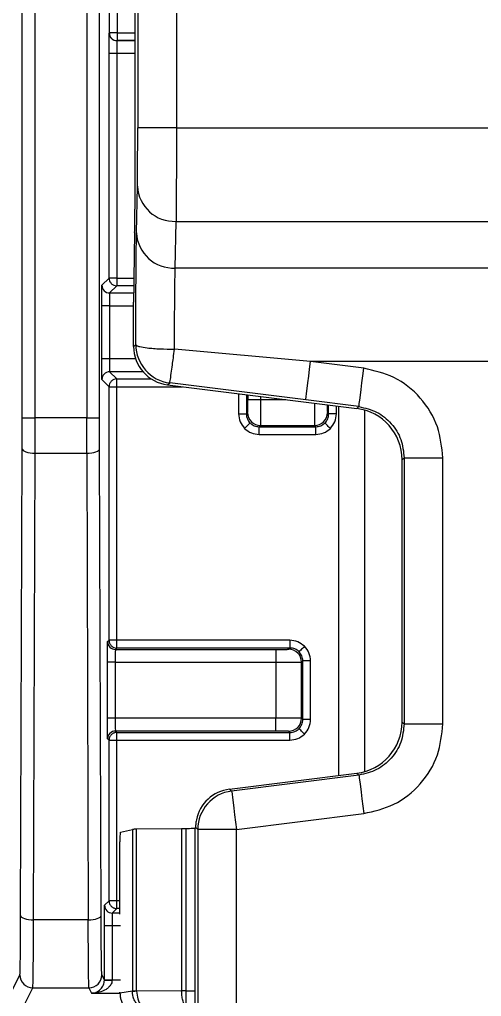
# Model space of a CAD drawing. Header units: inches. Extents: x 897.4 to 914.4, y -8.5 to 2.5.
# Drawn here: x 908.061 to 908.413, y -2.115 to -1.369 of the extents above; entities that cross this region are included whole.
import ezdxf

# ---------------------------------------------------------------- set-up
doc = ezdxf.new("R2010")
doc.units = ezdxf.units.IN
doc.header["$LTSCALE"] = 4
doc.header["$MEASUREMENT"] = 0
doc.layers.get('0').update_dxf_attribs({"linetype": 'CONTINUOUS'})

msp = doc.modelspace()

# ---------------------------------------------------------------- linework, layer by layer
for p, q in [((908.15107, -0.59982), (908.15107, -1.45201)), ((908.1806, -0.60084), (908.1806, -1.45201)), ((908.14884, -0.97835), (908.14884, -1.51413)), ((908.12943, -1.37958), (908.12943, -1.03558)), ((908.13533, -1.03558), (908.13533, -1.37958)), ((908.06294, -1.67334), (908.06294, -1.0557)), ((908.07278, -1.67334), (908.07278, -1.0557)), ((908.11216, -1.0557), (908.11216, -1.67334)), ((908.12201, -1.67334), (908.12201, -1.0557)), ((908.12934, -1.37967), (908.12943, -1.37958)), ((908.13533, -1.37958), (908.12943, -1.37958)), ((908.13533, -1.38549), (908.13525, -1.38557)), ((908.14884, -1.38557), (908.13525, -1.38557)), ((908.13533, -1.37958), (908.13533, -1.38549)), ((908.13533, -1.37958), (908.14884, -1.37958)), ((908.14884, -1.38549), (908.13533, -1.38549)), ((908.12921, -1.56661), (908.12921, -1.39541)), ((908.13511, -1.39541), (908.12921, -1.39541)), ((908.13511, -1.39541), (908.13511, -1.56661)), ((908.14884, -1.39541), (908.13511, -1.39541)), ((908.1806, -1.45201), (908.15107, -1.45201)), ((908.1806, -1.45201), (908.62976, -1.45201)), ((908.15016, -1.53223), (908.15083, -1.49661)), ((908.17969, -1.55899), (908.18035, -1.52337)), ((908.18035, -1.52337), (908.62932, -1.52337)), ((908.14874, -1.53197), (908.14808, -1.56726)), ((908.62865, -1.55899), (908.17969, -1.55899)), ((908.12372, -1.5721), (908.12921, -1.56661)), ((908.13511, -1.56661), (908.12921, -1.56661)), ((908.13511, -1.57252), (908.12963, -1.578)), ((908.13511, -1.56661), (908.13511, -1.57252)), ((908.13511, -1.56661), (908.14809, -1.56661)), ((908.14802, -1.57252), (908.13511, -1.57252)), ((908.12963, -1.578), (908.14799, -1.578)), ((908.14798, -1.61882), (908.14798, -1.58511)), ((908.12359, -1.6283), (908.12359, -1.58785)), ((908.12949, -1.58785), (908.12359, -1.58785)), ((908.12949, -1.58785), (908.12949, -1.6283)), ((908.12949, -1.58785), (908.14798, -1.58785)), ((908.14798, -1.61882), (908.14962, -1.61738)), ((908.28293, -1.63036), (908.17915, -1.62092)), ((908.12949, -1.6283), (908.12359, -1.6283)), ((908.14954, -1.6283), (908.12949, -1.6283)), ((908.6283, -1.63036), (908.28293, -1.63036)), ((908.32351, -1.63543), (908.28293, -1.63036)), ((908.15518, -1.63815), (908.12963, -1.63815)), ((908.12963, -1.63815), (908.13511, -1.64363)), ((908.12921, -1.64954), (908.12372, -1.64405)), ((908.13511, -1.64954), (908.13511, -1.64363)), ((908.13511, -1.64363), (908.16149, -1.64363)), ((908.17384, -1.64812), (908.17548, -1.64667)), ((908.27927, -1.65965), (908.17548, -1.64667)), ((908.12921, -1.84299), (908.12921, -1.64954)), ((908.12921, -1.64954), (908.13511, -1.64954)), ((908.13511, -1.84299), (908.13511, -1.64954)), ((908.13511, -1.64954), (908.18514, -1.64954)), ((908.17384, -1.64812), (908.31822, -1.66617)), ((908.22805, -1.6549), (908.22805, -1.67023)), ((908.23396, -1.65564), (908.23396, -1.67023)), ((908.23503, -1.65577), (908.23503, -1.65941)), ((908.23503, -1.65941), (908.24487, -1.65941)), ((908.24487, -1.657), (908.24487, -1.65941)), ((908.24487, -1.65941), (908.2641, -1.65941)), ((908.31985, -1.66473), (908.27927, -1.65965)), ((908.23396, -1.67023), (908.23494, -1.66925)), ((908.29577, -1.66925), (908.29675, -1.67023)), ((908.29675, -1.67023), (908.29675, -1.66349)), ((908.30266, -1.67023), (908.30266, -1.66422)), ((908.30426, -1.66443), (908.30426, -1.94621)), ((908.31822, -1.66617), (908.31985, -1.66473)), ((908.32434, -1.9432), (908.32434, -1.66744)), ((908.0629, -1.69688), (908.06294, -1.67334)), ((908.06294, -1.67334), (908.07278, -1.67334)), ((908.07274, -1.70024), (908.07278, -1.67334)), ((908.11216, -1.67334), (908.07278, -1.67334)), ((908.11216, -1.67334), (908.12201, -1.67334)), ((908.1122, -1.70024), (908.11216, -1.67334)), ((908.12204, -1.69688), (908.12201, -1.67334)), ((908.22805, -1.67023), (908.23396, -1.67023)), ((908.30266, -1.67023), (908.29675, -1.67023)), ((908.23267, -1.68136), (908.23684, -1.67719)), ((908.2438, -1.68007), (908.24478, -1.67909)), ((908.2438, -1.68007), (908.28691, -1.68007)), ((908.2438, -1.68598), (908.2438, -1.68007)), ((908.24478, -1.67909), (908.28593, -1.67909)), ((908.28593, -1.67909), (908.28691, -1.68007)), ((908.28691, -1.68598), (908.28691, -1.68007)), ((908.2438, -1.68598), (908.28691, -1.68598)), ((908.06177, -2.053), (908.0629, -1.69688)), ((908.12317, -2.053), (908.12204, -1.69688)), ((908.07161, -2.05636), (908.07274, -1.70024)), ((908.07274, -1.70024), (908.1122, -1.70024)), ((908.1122, -1.70024), (908.11333, -2.05636)), ((908.35434, -1.70379), (908.3527, -1.70523)), ((908.3527, -1.9054), (908.3527, -1.70523)), ((908.35434, -1.70379), (908.35434, -1.90685)), ((908.35434, -1.70379), (908.38386, -1.70379)), ((908.38386, -1.90685), (908.38386, -1.70379)), ((908.12814, -1.84406), (908.12921, -1.84299)), ((908.13511, -1.84299), (908.12921, -1.84299)), ((908.13511, -1.8489), (908.13511, -1.84299)), ((908.2672, -1.84299), (908.13511, -1.84299)), ((908.2672, -1.84299), (908.2672, -1.8489)), ((908.13511, -1.8489), (908.13405, -1.84996)), ((908.13405, -1.84996), (908.25638, -1.84996)), ((908.2672, -1.8489), (908.13511, -1.8489)), ((908.25638, -1.84996), (908.25638, -1.8598)), ((908.26622, -1.84988), (908.2672, -1.8489)), ((908.12801, -1.90241), (908.12801, -1.8598)), ((908.13391, -1.8598), (908.12801, -1.8598)), ((908.13391, -1.8598), (908.13391, -1.90241)), ((908.13391, -1.8598), (908.25638, -1.8598)), ((908.25638, -1.8598), (908.25638, -1.90241)), ((908.27606, -1.85972), (908.27704, -1.85874)), ((908.27606, -1.90249), (908.27606, -1.85972)), ((908.27704, -1.90347), (908.27704, -1.85874)), ((908.28295, -1.85874), (908.27704, -1.85874)), ((908.28295, -1.90347), (908.28295, -1.85874)), ((908.13391, -1.90241), (908.12801, -1.90241)), ((908.25638, -1.90241), (908.13391, -1.90241)), ((908.25638, -1.91225), (908.25638, -1.90241)), ((908.27704, -1.90347), (908.27606, -1.90249)), ((908.28295, -1.90347), (908.27704, -1.90347)), ((908.3527, -1.9054), (908.35434, -1.90685)), ((908.35434, -1.90685), (908.38386, -1.90685)), ((908.25638, -1.91225), (908.13405, -1.91225)), ((908.13405, -1.91225), (908.13511, -1.91332)), ((908.13511, -1.91332), (908.2672, -1.91332)), ((908.13511, -1.91922), (908.13511, -1.91332)), ((908.2672, -1.91332), (908.26622, -1.91233)), ((908.2672, -1.91922), (908.2672, -1.91332)), ((908.12921, -1.91922), (908.12814, -1.91815)), ((908.12921, -2.04181), (908.12921, -1.91922)), ((908.12921, -1.91922), (908.13511, -1.91922)), ((908.13511, -1.91922), (908.2672, -1.91922)), ((908.13511, -2.04181), (908.13511, -1.91922)), ((908.22109, -1.95661), (908.31822, -1.94447)), ((908.31985, -1.94591), (908.31822, -1.94447)), ((908.31985, -1.94591), (908.22272, -1.95805)), ((908.22109, -1.95661), (908.22272, -1.95805)), ((908.22638, -1.98735), (908.32351, -1.97521)), ((908.13807, -1.98954), (908.147, -1.98731)), ((908.147, -1.98731), (908.147, -2.11081)), ((908.18457, -1.98681), (908.15024, -1.98722)), ((908.15024, -2.11081), (908.15024, -1.98722)), ((908.18457, -1.98681), (908.18457, -2.11059)), ((908.18797, -2.11059), (908.18797, -1.98679)), ((908.19517, -1.98586), (908.19463, -1.98667)), ((908.19463, -1.98667), (908.19463, -2.11059)), ((908.19517, -1.98585), (908.19517, -1.98586)), ((908.19686, -1.98735), (908.19517, -1.98586)), ((908.22638, -1.98735), (908.19686, -1.98735)), ((908.19686, -1.98735), (908.19686, -2.48746)), ((908.22638, -2.48823), (908.22638, -1.98735)), ((908.13755, -2.05196), (908.13755, -1.99811)), ((908.12578, -2.04523), (908.12921, -2.04181)), ((908.13511, -2.04181), (908.12921, -2.04181)), ((908.13511, -2.04772), (908.13511, -2.04181)), ((908.13755, -2.04181), (908.13511, -2.04181)), ((908.13511, -2.04772), (908.13169, -2.05114)), ((908.13755, -2.04772), (908.13511, -2.04772)), ((908.11333, -2.05636), (908.07161, -2.05636)), ((908.13755, -2.05114), (908.13169, -2.05114)), ((908.12565, -2.10218), (908.12565, -2.06098)), ((908.13155, -2.06098), (908.12565, -2.06098)), ((908.13155, -2.06098), (908.13155, -2.10218)), ((908.13786, -2.06098), (908.13155, -2.06098)), ((908.05325, -2.11427), (908.06122, -2.09834)), ((908.12565, -2.10218), (908.12373, -2.09834)), ((908.06501, -2.12028), (908.07106, -2.10818)), ((908.07106, -2.10818), (908.11388, -2.10818)), ((908.11388, -2.10818), (908.11594, -2.1123)), ((908.12565, -2.10235), (908.12565, -2.10218)), ((908.12565, -2.10218), (908.13155, -2.10218)), ((908.13155, -2.10218), (908.13155, -2.10246)), ((908.13786, -2.10246), (908.13155, -2.10246)), ((908.11594, -2.1123), (908.13755, -2.1123)), ((908.147, -2.11081), (908.13755, -2.11228)), ((908.13755, -2.11228), (908.13755, -2.11148)), ((908.15024, -2.11081), (908.147, -2.11081)), ((908.18457, -2.11059), (908.15024, -2.11085)), ((908.15024, -2.11085), (908.15024, -2.11081))]:
    msp.add_line(p, q)
at = {"flags": 128}
for points in [[(908.27927, -1.65965), (908.27935, -1.65905), (908.27956, -1.65735), (908.2799, -1.65463), (908.28035, -1.65098), (908.28091, -1.64655), (908.28154, -1.64151), (908.28222, -1.63604), (908.28293, -1.63036)], [(908.31985, -1.66473), (908.31993, -1.66412), (908.32014, -1.66242), (908.32048, -1.6597), (908.32094, -1.65606), (908.32149, -1.65163), (908.32212, -1.64658), (908.3228, -1.64111), (908.32351, -1.63543)], [(908.29804, -1.68136), (908.29724, -1.68056), (908.29646, -1.67978), (908.29574, -1.67906), (908.29511, -1.67843), (908.29459, -1.67791), (908.2942, -1.67752), (908.29396, -1.67728), (908.29387, -1.67719)], [(908.0629, -1.69688), (908.0631, -1.69753), (908.06367, -1.69816), (908.06459, -1.69874), (908.06581, -1.69925), (908.0673, -1.69967), (908.06899, -1.69998), (908.07083, -1.70018), (908.07274, -1.70024)], [(908.1122, -1.70024), (908.11411, -1.70018), (908.11595, -1.69998), (908.11764, -1.69967), (908.11913, -1.69925), (908.12036, -1.69874), (908.12127, -1.69816), (908.12184, -1.69753), (908.12204, -1.69688)], [(908.27834, -1.8476), (908.27753, -1.84841), (908.27675, -1.84919), (908.27603, -1.84991), (908.2754, -1.85054), (908.27488, -1.85106), (908.27449, -1.85145), (908.27425, -1.85169), (908.27416, -1.85178)], [(908.27834, -1.91461), (908.27753, -1.9138), (908.27675, -1.91302), (908.27603, -1.9123), (908.2754, -1.91167), (908.27488, -1.91115), (908.27449, -1.91077), (908.27425, -1.91052), (908.27416, -1.91043)], [(908.31985, -1.94591), (908.31993, -1.94652), (908.32014, -1.94821), (908.32048, -1.95094), (908.32094, -1.95458), (908.32149, -1.95901), (908.32212, -1.96405), (908.3228, -1.96952), (908.32351, -1.97521)], [(908.22272, -1.95805), (908.2228, -1.95866), (908.22301, -1.96035), (908.22335, -1.96308), (908.22381, -1.96672), (908.22436, -1.97115), (908.22499, -1.9762), (908.22567, -1.98166), (908.22638, -1.98735)], [(908.06177, -2.053), (908.06197, -2.05365), (908.06254, -2.05428), (908.06346, -2.05486), (908.06468, -2.05537), (908.06617, -2.05578), (908.06786, -2.0561), (908.0697, -2.05629), (908.07161, -2.05636)], [(908.11333, -2.05636), (908.11524, -2.05629), (908.11708, -2.0561), (908.11877, -2.05578), (908.12026, -2.05537), (908.12149, -2.05486), (908.1224, -2.05428), (908.12297, -2.05365), (908.12317, -2.053)], [(908.12565, -2.10235), (908.12577, -2.10236), (908.12611, -2.10236), (908.12666, -2.10237), (908.1274, -2.10238), (908.12829, -2.1024), (908.1293, -2.10242), (908.13041, -2.10244), (908.13155, -2.10246)]]:
    msp.add_lwpolyline(points, dxfattribs=at)
for centre, radius, start, end in [((908.13525, -1.37967), 0.00591, 180.00507, 269.99493), ((908.17915, -1.49502), 0.02837, 183.19833, 272.42723), ((908.17848, -1.53065), 0.02837, 183.19867, 272.4269), ((908.12963, -1.5721), 0.00591, 180.00221, 269.99494), ((908.17915, -1.61737), 0.02953, 180.00339, 262.87156), ((908.12963, -1.64405), 0.00591, 90.00506, 179.99779), ((908.24478, -1.66925), 0.00984, 180.00523, 269.99477), ((908.28593, -1.66925), 0.00984, 270.00691, 359.99309), ((908.13405, -1.84406), 0.00591, 180.00221, 269.99494), ((908.26622, -1.85972), 0.00984, 0.00278, 89.99551), ((908.26622, -1.90249), 0.00984, 270.00109, 359.99891), ((908.13405, -1.91815), 0.00591, 90.00506, 179.99779), ((908.22639, -1.98735), 0.02953, 97.12878, 179.99628), ((908.13169, -2.04523), 0.00591, 180.00506, 269.99779), ((908.07106, -2.09834), 0.00984, 180.01232, 269.99451), ((908.11388, -2.09834), 0.00984, 270.00818, 359.98499), ((908.15372, -2.11083), 0.00673, 179.81049, 180.5677), ((908.15065, -2.23001), 0.11916, 90.19972, 91.75919)]:
    msp.add_arc(centre, radius, start, end)
for centre, major_axis, ratio, start_param, end_param in [((908.14867, -1.51413), (0, 0.01969), 0.008727, 3.577925, 4.712389), ((908.14815, -1.58511), (0, 0.01969), 0.008727, 0.436332, 1.570796), ((908.17751, -1.61882), (0.02214, 0.01954), 0.999932, 2.418406, 3.86478), ((908.31333, -1.70524), (-0.02952, -0.02606), 0.999932, 2.418406, 3.86478), ((908.31333, -1.9054), (-0.02952, 0.02606), 0.999932, 2.418406, 3.86478), ((908.22475, -1.98591), (0.02214, -0.01954), 0.999932, 2.418406, 3.661574)]:
    msp.add_ellipse(centre, major_axis=major_axis, ratio=ratio, start_param=start_param, end_param=end_param)
for points, knots in [([(908.12921, -1.39541), (908.12921, -1.39344), (908.12921, -1.39041), (908.12923, -1.38676), (908.12925, -1.38427), (908.12927, -1.38222), (908.1293, -1.38024), (908.12933, -1.37989), (908.12934, -1.37967)], [0, 0, 0, 0, 0.239567, 0.368277, 0.499997, 0.628713, 0.760433, 1, 1, 1, 1]), ([(908.12943, -1.37958), (908.12952, -1.38036), (908.12969, -1.3819), (908.13106, -1.38386), (908.13301, -1.38522), (908.13456, -1.3854), (908.13533, -1.38549)], [0, 0, 0, 0, 0.24998, 0.499979, 0.749995, 1, 1, 1, 1]), ([(908.13525, -1.38557), (908.13524, -1.38573), (908.13522, -1.38604), (908.13518, -1.38832), (908.13515, -1.39157), (908.13512, -1.39413), (908.13511, -1.39541)], [0, 0, 0, 0, 0.2499963, 0.4999981, 0.7500019, 1, 1, 1, 1]), ([(908.15083, -1.49661), (908.15086, -1.49435), (908.15093, -1.48973), (908.15101, -1.47878), (908.15106, -1.46588), (908.15107, -1.45657), (908.15107, -1.45201)], [0, 0, 0, 0, 0.244909, 0.500008, 0.7551, 1, 1, 1, 1]), ([(908.1806, -1.45201), (908.1806, -1.45877), (908.18059, -1.47275), (908.18054, -1.49283), (908.18046, -1.5113), (908.18039, -1.51927), (908.18035, -1.52337)], [0, 0, 0, 0, 0.2270566, 0.469423, 0.7270767, 1, 1, 1, 1]), ([(908.14962, -1.61738), (908.14964, -1.60851), (908.14967, -1.59049), (908.14979, -1.56618), (908.14995, -1.54556), (908.15009, -1.53663), (908.15016, -1.53223)], [0, 0, 0, 0, 0.245936, 0.499996, 0.754058, 1, 1, 1, 1]), ([(908.17915, -1.62092), (908.17916, -1.61497), (908.17919, -1.60267), (908.1793, -1.58542), (908.17946, -1.5696), (908.17961, -1.5626), (908.17969, -1.55899)], [0, 0, 0, 0, 0.226727, 0.468978, 0.726741, 1, 1, 1, 1]), ([(908.12359, -1.58785), (908.12359, -1.58587), (908.12359, -1.58285), (908.12361, -1.57919), (908.12363, -1.5767), (908.12365, -1.57465), (908.12368, -1.57268), (908.12371, -1.57232), (908.12372, -1.5721)], [0, 0, 0, 0, 0.239557, 0.368278, 0.499989, 0.628713, 0.760429, 1, 1, 1, 1]), ([(908.12921, -1.56661), (908.1293, -1.56739), (908.12947, -1.56893), (908.13084, -1.57089), (908.13279, -1.57225), (908.13434, -1.57243), (908.13511, -1.57252)], [0, 0, 0, 0, 0.250006, 0.5, 0.749994, 1, 1, 1, 1]), ([(908.12963, -1.578), (908.12962, -1.57816), (908.12959, -1.57848), (908.12956, -1.58076), (908.12953, -1.584), (908.1295, -1.58656), (908.12949, -1.58785)], [0, 0, 0, 0, 0.250004, 0.500009, 0.749999, 1, 1, 1, 1]), ([(908.14962, -1.61738), (908.14981, -1.61766), (908.15016, -1.61819), (908.15294, -1.61905), (908.15726, -1.6198), (908.16287, -1.62034), (908.16971, -1.62078), (908.17541, -1.62086), (908.17915, -1.62092)], [0, 0, 0, 0, 0.155196, 0.290421, 0.500158, 0.630715, 0.757649, 1, 1, 1, 1]), ([(908.17548, -1.64667), (908.17558, -1.6463), (908.17578, -1.64554), (908.17661, -1.64014), (908.17745, -1.63367), (908.17831, -1.62733), (908.17885, -1.62317), (908.17915, -1.62092)], [0, 0, 0, 0, 0.241343, 0.499282, 0.69957, 0.837358, 1, 1, 1, 1]), ([(908.12372, -1.64405), (908.12371, -1.64382), (908.12368, -1.64348), (908.12365, -1.64151), (908.12363, -1.63948), (908.12361, -1.63698), (908.12359, -1.63333), (908.12359, -1.63027), (908.12359, -1.6283)], [0, 0, 0, 0, 0.239569, 0.368292, 0.500009, 0.628728, 0.760444, 1, 1, 1, 1]), ([(908.12949, -1.6283), (908.1295, -1.62959), (908.12953, -1.63215), (908.12956, -1.63539), (908.12959, -1.63767), (908.12962, -1.63799), (908.12963, -1.63815)], [0, 0, 0, 0, 0.250001, 0.499991, 0.749996, 1, 1, 1, 1]), ([(908.38386, -1.70379), (908.38305, -1.69576), (908.38135, -1.67915), (908.36771, -1.65723), (908.34766, -1.64098), (908.33138, -1.63724), (908.32351, -1.63543)], [0, 0, 0, 0, 0.241648, 0.500001, 0.75835, 1, 1, 1, 1]), ([(908.13511, -1.64363), (908.13434, -1.64372), (908.13279, -1.6439), (908.13084, -1.64526), (908.12947, -1.64721), (908.1293, -1.64876), (908.12921, -1.64954)], [0, 0, 0, 0, 0.250006, 0.5, 0.749994, 1, 1, 1, 1]), ([(908.23494, -1.66925), (908.23495, -1.6691), (908.23497, -1.66882), (908.235, -1.66685), (908.23501, -1.66483), (908.23502, -1.66254), (908.23503, -1.66064), (908.23503, -1.65941)], [0, 0, 0, 0, 0.249028, 0.49966, 0.628465, 0.760277, 1, 1, 1, 1]), ([(908.24487, -1.65941), (908.24486, -1.66197), (908.24485, -1.6671), (908.24483, -1.67358), (908.2448, -1.67814), (908.24479, -1.67877), (908.24478, -1.67909)], [0, 0, 0, 0, 0.25, 0.499996, 0.749999, 1, 1, 1, 1]), ([(908.28585, -1.66212), (908.28585, -1.66375), (908.28587, -1.66793), (908.28588, -1.67357), (908.28591, -1.67815), (908.28592, -1.67878), (908.28593, -1.67909)], [0, 0, 0, 0, 0.17519, 0.450123, 0.725063, 1, 1, 1, 1]), ([(908.29569, -1.66335), (908.2957, -1.66441), (908.2957, -1.66605), (908.29572, -1.66765), (908.29574, -1.66889), (908.29576, -1.66911), (908.29577, -1.66925)], [0, 0, 0, 0, 0.319144, 0.494427, 0.673781, 1, 1, 1, 1]), ([(908.31985, -1.66473), (908.3245, -1.66581), (908.33381, -1.66798), (908.34506, -1.67722), (908.35284, -1.68954), (908.35384, -1.69904), (908.35434, -1.70379)], [0, 0, 0, 0, 0.2500051, 0.4999985, 0.7499942, 1, 1, 1, 1]), ([(908.22805, -1.67023), (908.22827, -1.67231), (908.2287, -1.67648), (908.23134, -1.67974), (908.23267, -1.68136)], [0, 0, 0, 0, 0.4999965, 1, 1, 1, 1]), ([(908.23396, -1.67023), (908.234, -1.67087), (908.23407, -1.67216), (908.23466, -1.67402), (908.23555, -1.67574), (908.23641, -1.67671), (908.23684, -1.67719)], [0, 0, 0, 0, 0.2500033, 0.4999855, 0.7499775, 1, 1, 1, 1]), ([(908.29387, -1.67719), (908.2943, -1.67671), (908.29516, -1.67574), (908.29605, -1.67402), (908.29664, -1.67216), (908.29671, -1.67087), (908.29675, -1.67023)], [0, 0, 0, 0, 0.25, 0.500011, 0.749995, 1, 1, 1, 1]), ([(908.29804, -1.68136), (908.29937, -1.67974), (908.30201, -1.67648), (908.30244, -1.67231), (908.30266, -1.67023)], [0, 0, 0, 0, 0.500006, 1, 1, 1, 1]), ([(908.23267, -1.68136), (908.23429, -1.68269), (908.23755, -1.68533), (908.24172, -1.68576), (908.2438, -1.68598)], [0, 0, 0, 0, 0.5000035, 1, 1, 1, 1]), ([(908.23684, -1.67719), (908.23732, -1.67762), (908.23829, -1.67848), (908.24001, -1.67937), (908.24187, -1.67996), (908.24316, -1.68003), (908.2438, -1.68007)], [0, 0, 0, 0, 0.25, 0.500011, 0.749995, 1, 1, 1, 1]), ([(908.28691, -1.68007), (908.28755, -1.68003), (908.28884, -1.67996), (908.2907, -1.67937), (908.29242, -1.67848), (908.29339, -1.67762), (908.29387, -1.67719)], [0, 0, 0, 0, 0.249996, 0.500007, 0.750009, 1, 1, 1, 1]), ([(908.28691, -1.68598), (908.28899, -1.68576), (908.29316, -1.68533), (908.29642, -1.68269), (908.29804, -1.68136)], [0, 0, 0, 0, 0.500008, 1, 1, 1, 1]), ([(908.12801, -1.8598), (908.12801, -1.85783), (908.12801, -1.85481), (908.12803, -1.85115), (908.12804, -1.84866), (908.12807, -1.84661), (908.1281, -1.84464), (908.12812, -1.84428), (908.12814, -1.84406)], [0, 0, 0, 0, 0.239555, 0.368275, 0.499996, 0.628711, 0.760431, 1, 1, 1, 1]), ([(908.12921, -1.84299), (908.1293, -1.84377), (908.12947, -1.84531), (908.13084, -1.84726), (908.13279, -1.84863), (908.13434, -1.84881), (908.13511, -1.8489)], [0, 0, 0, 0, 0.250006, 0.5, 0.749994, 1, 1, 1, 1]), ([(908.27834, -1.8476), (908.27671, -1.84628), (908.27346, -1.84364), (908.26929, -1.84321), (908.2672, -1.84299)], [0, 0, 0, 0, 0.499984, 1, 1, 1, 1]), ([(908.28295, -1.85874), (908.28273, -1.85665), (908.2823, -1.85248), (908.27966, -1.84923), (908.27834, -1.8476)], [0, 0, 0, 0, 0.499999, 1, 1, 1, 1]), ([(908.13405, -1.84996), (908.13404, -1.85012), (908.13401, -1.85043), (908.13398, -1.85272), (908.13394, -1.85596), (908.13392, -1.85852), (908.13391, -1.8598)], [0, 0, 0, 0, 0.249998, 0.5, 0.750002, 1, 1, 1, 1]), ([(908.25638, -1.84996), (908.25766, -1.84996), (908.26023, -1.84996), (908.26296, -1.84994), (908.26462, -1.84992), (908.26586, -1.84991), (908.26608, -1.84989), (908.26622, -1.84988)], [0, 0, 0, 0, 0.249015, 0.49964, 0.628445, 0.760262, 1, 1, 1, 1]), ([(908.27416, -1.85178), (908.27368, -1.85135), (908.27272, -1.85049), (908.27099, -1.84959), (908.26913, -1.84901), (908.26785, -1.84893), (908.2672, -1.8489)], [0, 0, 0, 0, 0.249971, 0.499966, 0.749998, 1, 1, 1, 1]), ([(908.27704, -1.85874), (908.27701, -1.85809), (908.27693, -1.85681), (908.27634, -1.85495), (908.27545, -1.85322), (908.27459, -1.85226), (908.27416, -1.85178)], [0, 0, 0, 0, 0.249994, 0.500004, 0.749987, 1, 1, 1, 1]), ([(908.25638, -1.8598), (908.25894, -1.8598), (908.26407, -1.85978), (908.27056, -1.85976), (908.27512, -1.85974), (908.27575, -1.85973), (908.27606, -1.85972)], [0, 0, 0, 0, 0.249999, 0.500003, 0.75, 1, 1, 1, 1]), ([(908.12814, -1.91815), (908.12812, -1.91793), (908.1281, -1.91758), (908.12807, -1.91561), (908.12804, -1.91359), (908.12803, -1.91108), (908.12801, -1.90743), (908.12801, -1.90438), (908.12801, -1.90241)], [0, 0, 0, 0, 0.239568, 0.368284, 0.500002, 0.628719, 0.760445, 1, 1, 1, 1]), ([(908.13391, -1.90241), (908.13392, -1.90369), (908.13394, -1.90625), (908.13398, -1.9095), (908.13401, -1.91178), (908.13404, -1.91209), (908.13405, -1.91225)], [0, 0, 0, 0, 0.249998, 0.5, 0.750002, 1, 1, 1, 1]), ([(908.27606, -1.90249), (908.27575, -1.90248), (908.27512, -1.90247), (908.27056, -1.90245), (908.26407, -1.90243), (908.25894, -1.90241), (908.25638, -1.90241)], [0, 0, 0, 0, 0.25, 0.499997, 0.750001, 1, 1, 1, 1]), ([(908.27416, -1.91043), (908.27459, -1.90995), (908.27545, -1.90899), (908.27634, -1.90726), (908.27693, -1.90541), (908.27701, -1.90412), (908.27704, -1.90347)], [0, 0, 0, 0, 0.250013, 0.499996, 0.750006, 1, 1, 1, 1]), ([(908.27834, -1.91461), (908.27966, -1.91298), (908.2823, -1.90973), (908.28273, -1.90556), (908.28295, -1.90347)], [0, 0, 0, 0, 0.499991, 1, 1, 1, 1]), ([(908.35434, -1.90685), (908.35384, -1.9116), (908.35284, -1.9211), (908.34506, -1.93341), (908.33381, -1.94265), (908.3245, -1.94482), (908.31985, -1.94591)], [0, 0, 0, 0, 0.250007, 0.499999, 0.749993, 1, 1, 1, 1]), ([(908.32351, -1.97521), (908.33138, -1.9734), (908.34766, -1.96966), (908.36771, -1.9534), (908.38135, -1.93149), (908.38305, -1.91488), (908.38386, -1.90685)], [0, 0, 0, 0, 0.2416505, 0.5000014, 0.7583522, 1, 1, 1, 1]), ([(908.13511, -1.91332), (908.13434, -1.9134), (908.13279, -1.91358), (908.13084, -1.91495), (908.12947, -1.9169), (908.1293, -1.91845), (908.12921, -1.91922)], [0, 0, 0, 0, 0.250006, 0.5, 0.749994, 1, 1, 1, 1]), ([(908.26622, -1.91233), (908.26608, -1.91232), (908.26579, -1.9123), (908.26382, -1.91228), (908.2618, -1.91226), (908.25952, -1.91225), (908.25761, -1.91225), (908.25638, -1.91225)], [0, 0, 0, 0, 0.249021, 0.499649, 0.628452, 0.760262, 1, 1, 1, 1]), ([(908.2672, -1.91332), (908.26785, -1.91328), (908.26913, -1.91321), (908.27099, -1.91262), (908.27272, -1.91172), (908.27368, -1.91086), (908.27416, -1.91043)], [0, 0, 0, 0, 0.2500021, 0.5000341, 0.7500285, 1, 1, 1, 1]), ([(908.2672, -1.91922), (908.26929, -1.91901), (908.27346, -1.91858), (908.27671, -1.91593), (908.27834, -1.91461)], [0, 0, 0, 0, 0.500009, 1, 1, 1, 1]), ([(908.19583, -1.97995), (908.19571, -1.9806), (908.19547, -1.98191), (908.19528, -1.98368), (908.19521, -1.98502), (908.19519, -1.98573), (908.19518, -1.98582), (908.19517, -1.98585)], [0, 0, 0, 0, 0.215797, 0.431732, 0.645337, 0.859617, 1, 1, 1, 1]), ([(908.13755, -1.99811), (908.13755, -1.99773), (908.13755, -1.99694), (908.13759, -1.99528), (908.13775, -1.99212), (908.13793, -1.99063), (908.13807, -1.98954)], [0, 0, 0, 0, 0.082931, 0.173795, 0.39387, 1, 1, 1, 1]), ([(908.15024, -1.98722), (908.14978, -1.98723), (908.14887, -1.98724), (908.14789, -1.98726), (908.14721, -1.98729), (908.14707, -1.9873), (908.147, -1.98731)], [0, 0, 0, 0, 0.249993, 0.499991, 0.750002, 1, 1, 1, 1]), ([(908.18797, -1.98679), (908.18736, -1.98679), (908.18612, -1.9868), (908.18509, -1.98681), (908.18457, -1.98681)], [0, 0, 0, 0, 0.500017, 1, 1, 1, 1]), ([(908.19463, -1.98667), (908.19453, -1.98668), (908.19433, -1.9867), (908.19288, -1.98673), (908.19076, -1.98676), (908.1889, -1.98678), (908.18797, -1.98679)], [0, 0, 0, 0, 0.25, 0.499998, 0.749995, 1, 1, 1, 1]), ([(908.12921, -2.04181), (908.1293, -2.04258), (908.12947, -2.04413), (908.13084, -2.04608), (908.13279, -2.04745), (908.13434, -2.04763), (908.13511, -2.04772)], [0, 0, 0, 0, 0.250006, 0.5, 0.749994, 1, 1, 1, 1]), ([(908.12565, -2.06098), (908.12565, -2.05901), (908.12565, -2.05598), (908.12567, -2.05233), (908.12569, -2.04983), (908.12571, -2.04779), (908.12574, -2.04581), (908.12577, -2.04546), (908.12578, -2.04523)], [0, 0, 0, 0, 0.239567, 0.368277, 0.499997, 0.628712, 0.760432, 1, 1, 1, 1]), ([(908.06122, -2.09834), (908.06127, -2.09764), (908.0614, -2.09622), (908.06156, -2.08633), (908.06169, -2.07176), (908.06175, -2.05915), (908.06177, -2.053)], [0, 0, 0, 0, 0.244248, 0.500004, 0.755759, 1, 1, 1, 1]), ([(908.07106, -2.10818), (908.07113, -2.107), (908.07126, -2.10477), (908.07143, -2.09086), (908.07155, -2.07444), (908.07159, -2.06204), (908.07161, -2.05636)], [0, 0, 0, 0, 0.3036189, 0.5715736, 0.8037369, 1, 1, 1, 1]), ([(908.11388, -2.10818), (908.11381, -2.107), (908.11368, -2.10477), (908.11352, -2.09086), (908.1134, -2.07444), (908.11335, -2.06204), (908.11333, -2.05636)], [0, 0, 0, 0, 0.303619, 0.571574, 0.803737, 1, 1, 1, 1]), ([(908.12373, -2.09834), (908.12367, -2.09764), (908.12355, -2.09622), (908.12338, -2.08633), (908.12325, -2.07176), (908.1232, -2.05915), (908.12317, -2.053)], [0, 0, 0, 0, 0.244248, 0.500004, 0.755759, 1, 1, 1, 1]), ([(908.13169, -2.05114), (908.13168, -2.0513), (908.13166, -2.05161), (908.13162, -2.05389), (908.13159, -2.05713), (908.13157, -2.0597), (908.13155, -2.06098)], [0, 0, 0, 0, 0.25, 0.5, 0.749985, 1, 1, 1, 1]), ([(908.13155, -2.10246), (908.13148, -2.10308), (908.13131, -2.10439), (908.13033, -2.10623), (908.12885, -2.10796), (908.12601, -2.11009), (908.12161, -2.11187), (908.11785, -2.11215), (908.11594, -2.1123)], [0, 0, 0, 0, 0.082518, 0.17495, 0.28228, 0.407728, 0.699562, 1, 1, 1, 1]), ([(908.11961, -2.11143), (908.12069, -2.11085), (908.12224, -2.11001), (908.12397, -2.10787), (908.1249, -2.10614), (908.12551, -2.10429), (908.1256, -2.10297), (908.12565, -2.10235)], [0, 0, 0, 0, 0.4072173, 0.5895841, 0.7456225, 0.8800043, 1, 1, 1, 1]), ([(908.11594, -2.1123), (908.11715, -2.11228), (908.11841, -2.11227), (908.11957, -2.11146), (908.11961, -2.11143)], [0, 0, 0, 0, 0.962366, 1, 1, 1, 1]), ([(908.13755, -2.11228), (908.13756, -2.11274), (908.13758, -2.11367), (908.13781, -2.11559), (908.13873, -2.11936), (908.14, -2.12128), (908.14092, -2.12268)], [0, 0, 0, 0, 0.090664, 0.186361, 0.40446, 1, 1, 1, 1]), ([(908.15856, -2.12601), (908.15761, -2.1257), (908.15504, -2.12487), (908.15193, -2.12256), (908.14953, -2.11959), (908.14756, -2.11595), (908.14722, -2.1129), (908.147, -2.1109)], [0, 0, 0, 0, 0.148012, 0.401036, 0.557704, 0.709919, 1, 1, 1, 1]), ([(908.15024, -2.11085), (908.15042, -2.11285), (908.15069, -2.11589), (908.15224, -2.11954), (908.15415, -2.12252), (908.15669, -2.1249), (908.1588, -2.12576), (908.15963, -2.1261)], [0, 0, 0, 0, 0.285693, 0.435597, 0.589932, 0.839097, 1, 1, 1, 1]), ([(908.18797, -2.11059), (908.18736, -2.11059), (908.18612, -2.11059), (908.18509, -2.11059), (908.18457, -2.11059)], [0, 0, 0, 0, 0.5000174, 1, 1, 1, 1]), ([(908.18841, -2.12352), (908.18782, -2.12267), (908.18666, -2.12101), (908.18546, -2.11772), (908.18472, -2.11422), (908.18462, -2.11181), (908.18457, -2.11063)], [0, 0, 0, 0, 0.266899, 0.52239, 0.766705, 1, 1, 1, 1]), ([(908.18797, -2.11059), (908.1889, -2.11059), (908.19076, -2.11059), (908.19288, -2.11059), (908.19433, -2.11059), (908.19453, -2.11059), (908.19463, -2.11059)], [0, 0, 0, 0, 0.250005, 0.500002, 0.75, 1, 1, 1, 1]), ([(908.18841, -2.12352), (908.18834, -2.12279), (908.18822, -2.12135), (908.18808, -2.11817), (908.18799, -2.11455), (908.18798, -2.11193), (908.18797, -2.11062)], [0, 0, 0, 0, 0.251914, 0.500868, 0.749477, 1, 1, 1, 1]), ([(908.19463, -2.11063), (908.19463, -2.11277), (908.19463, -2.11708), (908.1946, -2.12301), (908.19457, -2.1282), (908.19453, -2.13046), (908.19452, -2.1316)], [0, 0, 0, 0, 0.24932, 0.499877, 0.749499, 1, 1, 1, 1])]:
    msp.add_open_spline(points, degree=3, knots=knots)

doc.saveas('drawing.dxf')
